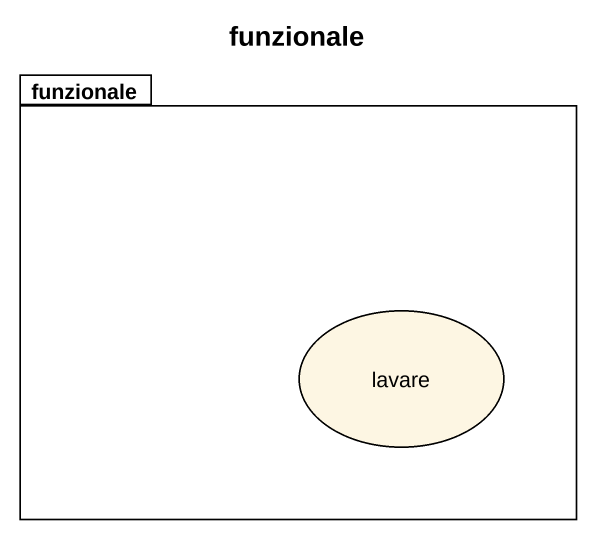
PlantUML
@startuml
title funzionale
package funzionale {
  usecase lavare
}
@enduml
